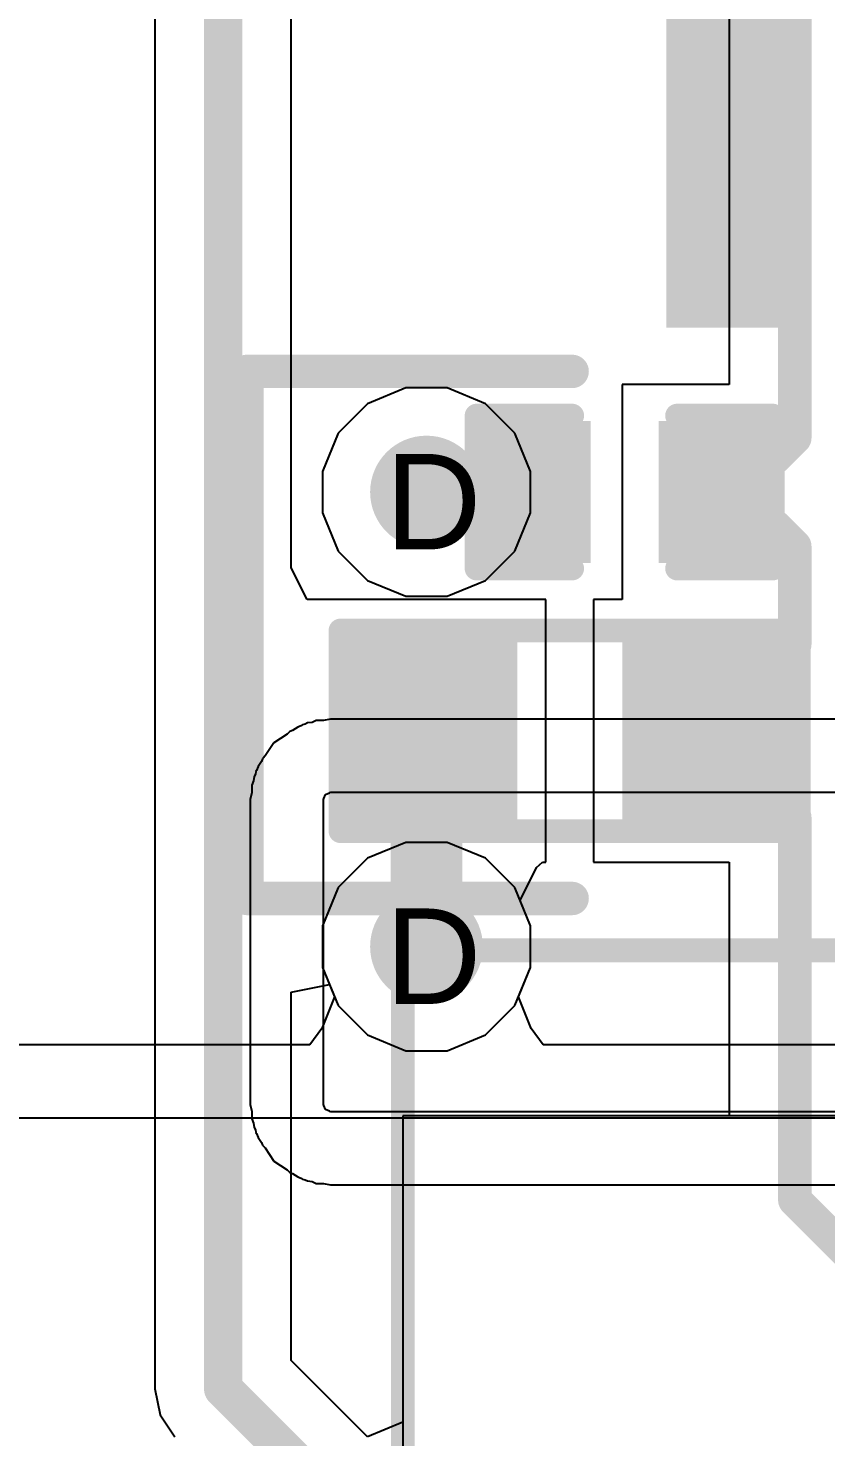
# Model space of a CAD drawing. Header units: inches. Extents: x -11 to 5428, y 0 to 5423.
# Drawn here: x 183.24 to 187.48, y 18.79 to 26.29 of the extents above; entities that cross this region are included whole.
import ezdxf

# ---------------------------------------------------------------- set-up
doc = ezdxf.new("R2010")
doc.units = ezdxf.units.IN
for name, color, linetype in [('Bottom Layer', 5, 'Continuous'), ('Drill Drawing', 1, 'Continuous'), ('GND', 16, 'Continuous'), ('PWR', 76, 'Continuous'), ('Top Layer', 1, 'Continuous'), ('Top Overlay', 2, 'Continuous'), ('Top Paste', 8, 'Continuous'), ('Top Solder', 216, 'Continuous'), ('Via Holes', 16, 'Continuous')]:
    doc.layers.add(name, color=color, linetype=linetype)
doc.styles.add('Arial', font='', dxfattribs={"height": 0.2})
doc.styles.add('Arial_Bold', font='', dxfattribs={"height": 0.2})
doc.styles.get('Arial').set_extended_font_data('Arial')
doc.styles.get('Arial_Bold').set_extended_font_data('Arial', bold=True)

# ---------------------------------------------------------------- blocks, each defined once
blk = doc.blocks.new('C___0402_323')
at = {"layer": 'Top Layer'}
for points in [[(-0.6985, -0.3175), (-0.6985, 0.3175), (-0.2413, 0.3175), (-0.2413, -0.3175)], [(0.2413, -0.3175), (0.2413, 0.3175), (0.6985, 0.3175), (0.6985, -0.3175)]]:
    blk.add_hatch(color=1, dxfattribs=at).paths.add_polyline_path(points)
at = {"layer": 'Top Paste'}
for points in [[(-0.6985, -0.3175), (-0.6985, 0.3175), (-0.2413, 0.3175), (-0.2413, -0.3175)], [(0.2413, -0.3175), (0.2413, 0.3175), (0.6985, 0.3175), (0.6985, -0.3175)]]:
    blk.add_hatch(color=8, dxfattribs=at).paths.add_polyline_path(points)
at = {"layer": 'Top Solder'}
for points in [[(-0.7585, -0.3775), (-0.7585, 0.3775), (-0.1813, 0.3775), (-0.1813, -0.3775)], [(0.1813, -0.3775), (0.1813, 0.3775), (0.7585, 0.3775), (0.7585, -0.3775)]]:
    blk.add_hatch(color=216, dxfattribs=at).paths.add_polyline_path(points)
at = {"layer": 'Top Overlay'}
for points in [[(-0.7874, -0.4064, 0.127, 0.127, 0), (-0.7874, 0.4064, 0.127, 0.127, 0)], [(-0.7874, 0.4064, 0.127, 0.127, 0), (-0.2794, 0.4064, 0.127, 0.127, 0)], [(0.2794, 0.4064, 0.127, 0.127, 0), (0.7874, 0.4064, 0.127, 0.127, 0)], [(0.7874, -0.4064, 0.127, 0.127, 0), (0.7874, 0.4064, 0.127, 0.127, 0)], [(-0.7874, -0.4064, 0.127, 0.127, 0), (-0.2794, -0.4064, 0.127, 0.127, 0)], [(0.2794, -0.4064, 0.127, 0.127, 0), (0.7874, -0.4064, 0.127, 0.127, 0)]]:
    blk.add_lwpolyline(points, format="xyseb", dxfattribs=at)
for points in [[(-0.8192, 0.4064, 0.0635, 0.0635, 1), (-0.7557, 0.4064, 0.0635, 0.0635, 1)], [(-0.8192, 0.4064, 0.0635, 0.0635, 1), (-0.7557, 0.4064, 0.0635, 0.0635, 1)], [(-0.3112, 0.4064, 0.0635, 0.0635, 1), (-0.2477, 0.4064, 0.0635, 0.0635, 1)], [(0.2476, 0.4064, 0.0635, 0.0635, 1), (0.3111, 0.4064, 0.0635, 0.0635, 1)], [(0.7556, 0.4064, 0.0635, 0.0635, 1), (0.8191, 0.4064, 0.0635, 0.0635, 1)], [(0.7556, 0.4064, 0.0635, 0.0635, 1), (0.8191, 0.4064, 0.0635, 0.0635, 1)], [(-0.8192, -0.4064, 0.0635, 0.0635, 1), (-0.7557, -0.4064, 0.0635, 0.0635, 1)], [(-0.8192, -0.4064, 0.0635, 0.0635, 1), (-0.7557, -0.4064, 0.0635, 0.0635, 1)], [(-0.3112, -0.4064, 0.0635, 0.0635, 1), (-0.2477, -0.4064, 0.0635, 0.0635, 1)], [(0.2476, -0.4064, 0.0635, 0.0635, 1), (0.3111, -0.4064, 0.0635, 0.0635, 1)], [(0.7556, -0.4064, 0.0635, 0.0635, 1), (0.8191, -0.4064, 0.0635, 0.0635, 1)], [(0.7556, -0.4064, 0.0635, 0.0635, 1), (0.8191, -0.4064, 0.0635, 0.0635, 1)]]:
    blk.add_lwpolyline(points, format="xyseb", close=True, dxfattribs=at)
blk = doc.blocks.new('HR911105A_333')
at = {"layer": 'Top Overlay'}
for points in [[(8, -2.605, 0.127, 0.127, 0), (8, -8.485, 0.127, 0.127, 0)], [(8, -8.485, 0.127, 0.127, 0), (-8, -8.485, 0.127, 0.127, 0)]]:
    blk.add_lwpolyline(points, format="xyseb", dxfattribs=at)
blk.add_lwpolyline([(7.9682, -8.485, 0.0635, 0.0635, 1), (8.0317, -8.485, 0.0635, 0.0635, 1)], format="xyseb", close=True, dxfattribs=at)
blk.add_lwpolyline([(7.9682, -8.485, 0.0635, 0.0635, 1), (8.0317, -8.485, 0.0635, 0.0635, 1)], format="xyseb", close=True, dxfattribs=at)
blk = doc.blocks.new('R___0603_340')
at = {"layer": 'Top Layer'}
for points in [[(-0.381, 0.4445), (-0.381, -0.4445), (-1.143, -0.4445), (-1.143, 0.4445)], [(1.143, 0.4445), (1.143, -0.4445), (0.381, -0.4445), (0.381, 0.4445)]]:
    blk.add_hatch(color=1, dxfattribs=at).paths.add_polyline_path(points)
at = {"layer": 'Top Paste'}
for points in [[(-0.381, 0.4445), (-0.381, -0.4445), (-1.143, -0.4445), (-1.143, 0.4445)], [(1.143, 0.4445), (1.143, -0.4445), (0.381, -0.4445), (0.381, 0.4445)]]:
    blk.add_hatch(color=8, dxfattribs=at).paths.add_polyline_path(points)
at = {"layer": 'Top Solder'}
for points in [[(-0.2794, 0.5461), (-0.2794, -0.5461), (-1.2446, -0.5461), (-1.2446, 0.5461)], [(1.2446, 0.5461), (1.2446, -0.5461), (0.2794, -0.5461), (0.2794, 0.5461)]]:
    blk.add_hatch(color=216, dxfattribs=at).paths.add_polyline_path(points)
at = {"layer": 'Top Overlay'}
for points in [[(1.2192, 0.5334, 0.127, 0.127, 0), (-1.2192, 0.5334, 0.127, 0.127, 0)], [(-1.2192, 0.5334, 0.127, 0.127, 0), (-1.2192, -0.5334, 0.127, 0.127, 0)], [(1.2192, 0.5334, 0.127, 0.127, 0), (1.2192, -0.5334, 0.127, 0.127, 0)], [(1.2192, -0.5334, 0.127, 0.127, 0), (-1.2192, -0.5334, 0.127, 0.127, 0)]]:
    blk.add_lwpolyline(points, format="xyseb", dxfattribs=at)
for points in [[(-1.2509, 0.5334, 0.0635, 0.0635, 1), (-1.1874, 0.5334, 0.0635, 0.0635, 1)], [(-1.2509, 0.5334, 0.0635, 0.0635, 1), (-1.1874, 0.5334, 0.0635, 0.0635, 1)], [(1.1875, 0.5334, 0.0635, 0.0635, 1), (1.251, 0.5334, 0.0635, 0.0635, 1)], [(1.1875, 0.5334, 0.0635, 0.0635, 1), (1.251, 0.5334, 0.0635, 0.0635, 1)], [(-1.2509, -0.5334, 0.0635, 0.0635, 1), (-1.1874, -0.5334, 0.0635, 0.0635, 1)], [(-1.2509, -0.5334, 0.0635, 0.0635, 1), (-1.1874, -0.5334, 0.0635, 0.0635, 1)], [(1.1875, -0.5334, 0.0635, 0.0635, 1), (1.251, -0.5334, 0.0635, 0.0635, 1)], [(1.1875, -0.5334, 0.0635, 0.0635, 1), (1.251, -0.5334, 0.0635, 0.0635, 1)]]:
    blk.add_lwpolyline(points, format="xyseb", close=True, dxfattribs=at)

msp = doc.modelspace()

# ---------------------------------------------------------------- hatches: boundary and pattern name
at = {"layer": 'Bottom Layer'}
h = msp.add_hatch(color=5, dxfattribs=at)
edge = h.paths.add_edge_path()
edge.add_arc((185.3592, 23.8189), 0.3, 0, 360)
h = msp.add_hatch(color=5, dxfattribs=at)
edge = h.paths.add_edge_path()
edge.add_arc((185.3592, 21.4012), 0.3, 0, 360)
at = {"layer": 'GND'}
h = msp.add_hatch(color=16, dxfattribs=at)
edge = h.paths.add_edge_path()
edge.add_arc((185.3592, 23.8189), 0.3, 0, 360)
h = msp.add_hatch(color=16, dxfattribs=at)
edge = h.paths.add_edge_path()
edge.add_arc((185.3592, 21.4012), 0.3, 0, 360)
at = {"layer": 'PWR'}
h = msp.add_hatch(color=76, dxfattribs=at)
edge = h.paths.add_edge_path()
edge.add_arc((185.3592, 23.8189), 0.3, 0, 360)
h = msp.add_hatch(color=76, dxfattribs=at)
edge = h.paths.add_edge_path()
edge.add_arc((185.3592, 21.4012), 0.3, 0, 360)
at = {"layer": 'Top Layer'}
h = msp.add_hatch(color=1, dxfattribs=at)
edge = h.paths.add_edge_path()
edge.add_arc((185.3592, 23.8189), 0.3, 0, 360)
h = msp.add_hatch(color=1, dxfattribs=at)
edge = h.paths.add_edge_path()
edge.add_arc((185.3592, 21.4012), 0.3, 0, 360)
at = {"layer": 'Via Holes'}
h = msp.add_hatch(color=7, dxfattribs=at)
edge = h.paths.add_edge_path()
edge.add_arc((185.3592, 23.8189), 0.15, 0, 360)
h = msp.add_hatch(color=7, dxfattribs=at)
edge = h.paths.add_edge_path()
edge.add_arc((185.3592, 21.4012), 0.15, 0, 360)

# ---------------------------------------------------------------- linework, layer by layer
at = {"layer": 'Bottom Layer'}
for p, q in [((185.249, 21.9552), (185.0454, 21.8709)), ((185.4694, 21.9552), (185.249, 21.9552)), ((185.673, 21.8709), (185.4694, 21.9552)), ((185.0454, 21.8709), (184.8895, 21.715)), ((185.8289, 21.715), (185.673, 21.8709)), ((184.8895, 21.715), (184.8052, 21.5114)), ((185.9132, 21.5114), (185.8289, 21.715)), ((184.8052, 21.5114), (184.8052, 21.291)), ((185.9132, 21.291), (185.9132, 21.5114)), ((184.8052, 21.291), (184.8895, 21.0874)), ((185.8289, 21.0874), (185.9132, 21.291)), ((184.8895, 21.0874), (185.0454, 20.9315)), ((185.673, 20.9315), (185.8289, 21.0874)), ((185.0454, 20.9315), (185.249, 20.8472)), ((185.4694, 20.8472), (185.673, 20.9315)), ((185.249, 20.8472), (185.4694, 20.8472)), ((220.2822, 20.5012), (185.2332, 20.5012)), ((185.2332, 20.5012), (185.2332, -0.0181)), ((189.4147, 20.5012), (185.2332, 20.5012)), ((185.2332, 20.5012), (185.2332, 15.4067))]:
    msp.add_line(p, q, dxfattribs=at)
at = {"layer": 'GND'}
for p, q in [((185.249, 21.9552), (185.0454, 21.8709)), ((185.4694, 21.9552), (185.249, 21.9552)), ((185.673, 21.8709), (185.4694, 21.9552)), ((185.0454, 21.8709), (184.8895, 21.715)), ((185.8289, 21.715), (185.673, 21.8709)), ((184.8895, 21.715), (184.8052, 21.5114)), ((185.9132, 21.5114), (185.8289, 21.715)), ((184.8052, 21.5114), (184.8052, 21.291)), ((185.9132, 21.291), (185.9132, 21.5114)), ((184.8052, 21.291), (184.8705, 21.1334)), ((185.8479, 21.1334), (185.9132, 21.291)), ((184.8705, 21.1334), (184.8015, 20.9663)), ((185.9169, 20.9663), (185.8479, 21.1334)), ((184.8015, 20.9663), (184.7383, 20.8794)), ((185.9801, 20.8794), (185.9169, 20.9663)), ((184.7383, 20.8794), (176.0152, 20.8794)), ((188.9873, 20.8794), (185.9801, 20.8794)), ((176.0152, 20.491), (189.0631, 20.491))]:
    msp.add_line(p, q, dxfattribs=at)
at = {"layer": 'PWR'}
for p, q in [((185.249, 24.3729), (185.0454, 24.2886)), ((185.4694, 24.3729), (185.249, 24.3729)), ((185.673, 24.2886), (185.4694, 24.3729)), ((185.0454, 24.2886), (184.8895, 24.1328)), ((185.8289, 24.1328), (185.673, 24.2886)), ((184.8895, 24.1328), (184.8052, 23.9291)), ((185.9132, 23.9291), (185.8289, 24.1328)), ((184.8052, 23.9291), (184.8052, 23.7088)), ((185.9132, 23.7088), (185.9132, 23.9291)), ((184.8052, 23.7088), (184.8895, 23.5051)), ((185.8289, 23.5051), (185.9132, 23.7088)), ((184.8895, 23.5051), (185.0454, 23.3493)), ((185.673, 23.3493), (185.8289, 23.5051)), ((185.0454, 23.3493), (185.249, 23.2649)), ((185.4694, 23.2649), (185.673, 23.3493)), ((185.249, 23.2649), (185.4694, 23.2649)), ((184.6738, 22.5691), (184.6468, 22.5511)), ((184.6953, 22.578), (184.6738, 22.5691)), ((184.6738, 22.5691), (184.6738, 22.5691)), ((184.6738, 22.5691), (184.6738, 22.5691)), ((184.7, 22.5812), (184.6953, 22.578)), ((184.7137, 22.5839), (184.7, 22.5812)), ((184.7258, 22.5908), (184.7137, 22.5839)), ((184.7502, 22.5939), (184.7258, 22.5908)), ((184.7258, 22.5908), (184.7258, 22.5908)), ((184.773, 22.6033), (184.7502, 22.5939)), ((184.8112, 22.6033), (184.773, 22.6033)), ((184.8487, 22.6107), (184.8112, 22.6033)), ((188.3552, 22.6107), (184.8487, 22.6107)), ((184.5478, 22.4849), (184.5012, 22.4152)), ((184.6175, 22.5315), (184.5478, 22.4849)), ((184.5478, 22.4849), (184.5478, 22.4849)), ((184.5478, 22.4849), (184.5478, 22.4849)), ((184.6282, 22.5421), (184.6175, 22.5315)), ((184.6329, 22.5453), (184.6282, 22.5421)), ((184.6468, 22.5511), (184.6329, 22.5453)), ((184.4906, 22.4045), (184.4874, 22.3998)), ((184.5012, 22.4152), (184.4906, 22.4045)), ((184.4515, 22.3327), (184.4488, 22.319)), ((184.4547, 22.3374), (184.4515, 22.3327)), ((184.4636, 22.3589), (184.4547, 22.3374)), ((184.4816, 22.3859), (184.4636, 22.3589)), ((184.4636, 22.3589), (184.4636, 22.3589)), ((184.4636, 22.3589), (184.4636, 22.3589)), ((184.4874, 22.3998), (184.4816, 22.3859)), ((184.4388, 22.2824), (184.4294, 22.2597)), ((184.4294, 22.2597), (184.4294, 22.2215)), ((184.4419, 22.3069), (184.4388, 22.2824)), ((184.4488, 22.319), (184.4419, 22.3069)), ((184.4294, 22.2215), (184.4219, 22.184)), ((184.4219, 22.184), (184.4219, 20.5615)), ((184.8104, 22.184), (184.8136, 22.1888)), ((184.8104, 20.5615), (184.8104, 22.184)), ((184.8104, 22.184), (184.8104, 22.184)), ((184.8136, 22.1888), (184.8225, 22.2102)), ((184.8225, 22.2102), (184.8439, 22.2191)), ((184.8439, 22.2191), (184.8487, 22.2223)), ((184.8487, 22.2223), (184.8487, 22.2223)), ((184.8487, 22.2223), (188.5161, 22.2223)), ((184.4219, 20.5615), (184.4294, 20.524)), ((184.8136, 20.5567), (184.8104, 20.5615)), ((184.8104, 20.5615), (184.8104, 20.5615)), ((184.8225, 20.5353), (184.8136, 20.5567)), ((184.8439, 20.5264), (184.8225, 20.5353)), ((184.4294, 20.524), (184.4294, 20.4858)), ((184.4294, 20.4858), (184.4388, 20.463)), ((184.4388, 20.463), (184.4419, 20.4386)), ((184.8487, 20.5232), (184.8439, 20.5264)), ((189.4367, 20.5232), (184.8487, 20.5232)), ((184.8487, 20.5232), (184.8487, 20.5232)), ((184.4419, 20.4386), (184.4419, 20.4386)), ((184.4419, 20.4386), (184.4488, 20.4265)), ((184.4488, 20.4265), (184.4515, 20.4128)), ((184.4515, 20.4128), (184.4547, 20.4081)), ((184.4547, 20.4081), (184.4636, 20.3866)), ((184.4636, 20.3866), (184.4636, 20.3866)), ((184.4636, 20.3866), (184.4636, 20.3866)), ((184.4636, 20.3866), (184.4816, 20.3596)), ((184.4816, 20.3596), (184.4874, 20.3457)), ((184.4874, 20.3457), (184.4906, 20.341)), ((184.4906, 20.341), (184.5012, 20.3303)), ((184.5012, 20.3303), (184.5478, 20.2606)), ((184.5478, 20.2606), (184.5478, 20.2606)), ((184.5478, 20.2606), (184.5478, 20.2606)), ((184.5478, 20.2606), (184.6175, 20.214)), ((184.6175, 20.214), (184.6282, 20.2034)), ((184.6282, 20.2034), (184.6329, 20.2002)), ((184.6329, 20.2002), (184.6468, 20.1944)), ((184.6468, 20.1944), (184.6738, 20.1764)), ((184.6738, 20.1764), (184.6738, 20.1764)), ((184.6738, 20.1764), (184.6738, 20.1764)), ((184.6738, 20.1764), (184.6953, 20.1675)), ((184.6953, 20.1675), (184.7, 20.1643)), ((184.7, 20.1643), (184.7137, 20.1616)), ((184.7137, 20.1616), (184.7258, 20.1547)), ((184.7258, 20.1547), (184.7502, 20.1516)), ((184.7502, 20.1516), (184.773, 20.1422)), ((184.773, 20.1422), (184.8112, 20.1422)), ((184.8112, 20.1422), (184.8487, 20.1347)), ((184.8487, 20.1347), (188.9498, 20.1347))]:
    msp.add_line(p, q, dxfattribs=at)
at = {"layer": 'Top Layer'}
for p, q in [((186.969, 28.656), (186.969, 24.3905)), ((183.9144, 28.067), (183.9144, 19.05)), ((184.6396, 23.4156), (184.6396, 27.9168)), ((186.969, 24.3905), (186.4006, 24.3905)), ((186.4006, 24.3905), (186.4006, 23.2475)), ((184.7242, 23.2475), (184.6396, 23.4156)), ((184.8428, 23.2475), (184.7242, 23.2475)), ((185.9942, 23.2475), (184.8428, 23.2475)), ((185.9942, 21.8505), (185.9942, 23.2475)), ((186.4006, 23.2475), (186.2482, 23.2475)), ((186.2482, 23.2475), (186.2482, 21.8505)), ((185.8569, 21.6473), (185.9442, 21.8213)), ((185.9442, 21.8213), (185.976, 21.8505)), ((185.976, 21.8505), (185.9942, 21.8505)), ((186.2482, 21.8505), (186.969, 21.8505)), ((186.969, 21.8505), (186.969, 20.5012)), ((185.9132, 21.5114), (185.8569, 21.6473)), ((185.9132, 21.291), (185.9132, 21.5114)), ((185.8289, 21.0874), (185.9132, 21.291)), ((184.6396, 21.1599), (184.8428, 21.2003)), ((184.6396, 19.2002), (184.6396, 21.1599)), ((184.8428, 21.2003), (184.8895, 21.0874)), ((184.8895, 21.0874), (185.0454, 20.9315)), ((185.673, 20.9315), (185.8289, 21.0874)), ((185.0454, 20.9315), (185.249, 20.8472)), ((185.4694, 20.8472), (185.673, 20.9315)), ((185.249, 20.8472), (185.4694, 20.8472)), ((220.2822, 20.5012), (185.2332, 20.5012)), ((185.2332, 20.5012), (185.2332, -0.0181)), ((186.969, 20.5012), (185.2332, 20.5012)), ((185.2332, 20.5012), (185.2332, 18.872)), ((185.0455, 18.7943), (184.6396, 19.2002)), ((183.9144, 19.05), (183.9144, 19.05)), ((183.9144, 19.05), (183.942, 18.9112)), ((183.942, 18.9112), (184.0206, 18.7936)), ((185.2332, 18.872), (185.0455, 18.7943))]:
    msp.add_line(p, q, dxfattribs=at)
for points in [[(187.3186, 24.1074, 0.1778, 0.1778, 0), (187.3186, 28.8929, 0.1778, 0.1778, 0)], [(184.277, 19.05, 0.2032, 0.2032, 0), (184.277, 28.067, 0.2032, 0.2032, 0)], [(187.2145, 24.0033, 0.1778, 0.1778, 0), (187.3186, 24.1074, 0.1778, 0.1778, 0)], [(186.8832, 23.8636, 0.1778, 0.1778, 0), (187.0229, 24.0033, 0.1778, 0.1778, 0)], [(187.0229, 24.0033, 0.1778, 0.1778, 0), (187.2145, 24.0033, 0.1778, 0.1778, 0)], [(185.3592, 23.8189, 0.254, 0.254, 0), (185.9434, 23.8189, 0.254, 0.254, 0)], [(186.8832, 23.8189, 0.1778, 0.1778, 0), (186.8832, 23.8636, 0.1778, 0.1778, 0)], [(186.8832, 23.7743, 0.1778, 0.1778, 0), (186.8832, 23.8189, 0.1778, 0.1778, 0)], [(186.8832, 23.7743, 0.1778, 0.1778, 0), (187.0229, 23.6346, 0.1778, 0.1778, 0)], [(187.0229, 23.6346, 0.1778, 0.1778, 0), (187.2145, 23.6346, 0.1778, 0.1778, 0)], [(187.2145, 23.6346, 0.1778, 0.1778, 0), (187.3186, 23.5304, 0.1778, 0.1778, 0)], [(187.3186, 23.0087, 0.1778, 0.1778, 0), (187.3186, 23.5304, 0.1778, 0.1778, 0)], [(187.2145, 22.9045, 0.1778, 0.1778, 0), (187.3186, 23.0087, 0.1778, 0.1778, 0)], [(186.8832, 22.6124, 0.1778, 0.1778, 0), (187.1753, 22.9045, 0.1778, 0.1778, 0)], [(187.1753, 22.9045, 0.1778, 0.1778, 0), (187.2145, 22.9045, 0.1778, 0.1778, 0)], [(185.3592, 21.4012, 0.381, 0.381, 0), (185.3592, 22.5489, 0.381, 0.381, 0)], [(186.8832, 22.5489, 0.1778, 0.1778, 0), (186.8832, 22.6124, 0.1778, 0.1778, 0)], [(186.8832, 22.4854, 0.1778, 0.1778, 0), (186.8832, 22.5489, 0.1778, 0.1778, 0)], [(186.8832, 22.4854, 0.1778, 0.1778, 0), (187.1753, 22.1933, 0.1778, 0.1778, 0)], [(187.1753, 22.1933, 0.1778, 0.1778, 0), (187.2145, 22.1933, 0.1778, 0.1778, 0)], [(187.2145, 22.1933, 0.1778, 0.1778, 0), (187.3186, 22.0892, 0.1778, 0.1778, 0)], [(187.3186, 20.0536, 0.1778, 0.1778, 0), (187.3186, 22.0892, 0.1778, 0.1778, 0)], [(187.3186, 20.0536, 0.1778, 0.1778, 0), (189.0051, 18.3672, 0.1778, 0.1778, 0)], [(184.277, 19.05, 0.2032, 0.2032, 0), (189.6239, 13.7031, 0.2032, 0.2032, 0)]]:
    msp.add_lwpolyline(points, format="xyseb", dxfattribs=at)
for points in [[(187.2742, 24.1074, 0.0889, 0.0889, 1), (187.3631, 24.1074, 0.0889, 0.0889, 1)], [(187.2742, 24.1074, 0.0889, 0.0889, 1), (187.3631, 24.1074, 0.0889, 0.0889, 1)], [(186.9785, 24.0033, 0.0889, 0.0889, 1), (187.0674, 24.0033, 0.0889, 0.0889, 1)], [(186.9785, 24.0033, 0.0889, 0.0889, 1), (187.0674, 24.0033, 0.0889, 0.0889, 1)], [(187.17, 24.0033, 0.0889, 0.0889, 1), (187.2589, 24.0033, 0.0889, 0.0889, 1)], [(187.17, 24.0033, 0.0889, 0.0889, 1), (187.2589, 24.0033, 0.0889, 0.0889, 1)], [(185.2957, 23.8189, 0.127, 0.127, 1), (185.4227, 23.8189, 0.127, 0.127, 1)], [(185.8799, 23.8189, 0.127, 0.127, 1), (186.0069, 23.8189, 0.127, 0.127, 1)], [(186.8388, 23.8636, 0.0889, 0.0889, 1), (186.9277, 23.8636, 0.0889, 0.0889, 1)], [(186.8388, 23.8636, 0.0889, 0.0889, 1), (186.9277, 23.8636, 0.0889, 0.0889, 1)], [(186.8388, 23.8189, 0.0889, 0.0889, 1), (186.9277, 23.8189, 0.0889, 0.0889, 1)], [(186.8388, 23.8189, 0.0889, 0.0889, 1), (186.9277, 23.8189, 0.0889, 0.0889, 1)], [(186.8388, 23.7743, 0.0889, 0.0889, 1), (186.9277, 23.7743, 0.0889, 0.0889, 1)], [(186.8388, 23.7743, 0.0889, 0.0889, 1), (186.9277, 23.7743, 0.0889, 0.0889, 1)], [(186.9785, 23.6346, 0.0889, 0.0889, 1), (187.0674, 23.6346, 0.0889, 0.0889, 1)], [(186.9785, 23.6346, 0.0889, 0.0889, 1), (187.0674, 23.6346, 0.0889, 0.0889, 1)], [(187.17, 23.6346, 0.0889, 0.0889, 1), (187.2589, 23.6346, 0.0889, 0.0889, 1)], [(187.17, 23.6346, 0.0889, 0.0889, 1), (187.2589, 23.6346, 0.0889, 0.0889, 1)], [(187.2742, 23.5304, 0.0889, 0.0889, 1), (187.3631, 23.5304, 0.0889, 0.0889, 1)], [(187.2742, 23.5304, 0.0889, 0.0889, 1), (187.3631, 23.5304, 0.0889, 0.0889, 1)], [(187.2742, 23.0087, 0.0889, 0.0889, 1), (187.3631, 23.0087, 0.0889, 0.0889, 1)], [(187.2742, 23.0087, 0.0889, 0.0889, 1), (187.3631, 23.0087, 0.0889, 0.0889, 1)], [(187.1309, 22.9045, 0.0889, 0.0889, 1), (187.2198, 22.9045, 0.0889, 0.0889, 1)], [(187.1309, 22.9045, 0.0889, 0.0889, 1), (187.2198, 22.9045, 0.0889, 0.0889, 1)], [(187.17, 22.9045, 0.0889, 0.0889, 1), (187.2589, 22.9045, 0.0889, 0.0889, 1)], [(187.17, 22.9045, 0.0889, 0.0889, 1), (187.2589, 22.9045, 0.0889, 0.0889, 1)], [(185.264, 22.5489, 0.1905, 0.1905, 1), (185.4545, 22.5489, 0.1905, 0.1905, 1)], [(186.8388, 22.6124, 0.0889, 0.0889, 1), (186.9277, 22.6124, 0.0889, 0.0889, 1)], [(186.8388, 22.6124, 0.0889, 0.0889, 1), (186.9277, 22.6124, 0.0889, 0.0889, 1)], [(186.8388, 22.5489, 0.0889, 0.0889, 1), (186.9277, 22.5489, 0.0889, 0.0889, 1)], [(186.8388, 22.5489, 0.0889, 0.0889, 1), (186.9277, 22.5489, 0.0889, 0.0889, 1)], [(186.8388, 22.4854, 0.0889, 0.0889, 1), (186.9277, 22.4854, 0.0889, 0.0889, 1)], [(186.8388, 22.4854, 0.0889, 0.0889, 1), (186.9277, 22.4854, 0.0889, 0.0889, 1)], [(187.1309, 22.1933, 0.0889, 0.0889, 1), (187.2198, 22.1933, 0.0889, 0.0889, 1)], [(187.1309, 22.1933, 0.0889, 0.0889, 1), (187.2198, 22.1933, 0.0889, 0.0889, 1)], [(187.17, 22.1933, 0.0889, 0.0889, 1), (187.2589, 22.1933, 0.0889, 0.0889, 1)], [(187.17, 22.1933, 0.0889, 0.0889, 1), (187.2589, 22.1933, 0.0889, 0.0889, 1)], [(187.2742, 22.0892, 0.0889, 0.0889, 1), (187.3631, 22.0892, 0.0889, 0.0889, 1)], [(187.2742, 22.0892, 0.0889, 0.0889, 1), (187.3631, 22.0892, 0.0889, 0.0889, 1)], [(185.264, 21.4012, 0.1905, 0.1905, 1), (185.4545, 21.4012, 0.1905, 0.1905, 1)], [(187.2742, 20.0536, 0.0889, 0.0889, 1), (187.3631, 20.0536, 0.0889, 0.0889, 1)], [(187.2742, 20.0536, 0.0889, 0.0889, 1), (187.3631, 20.0536, 0.0889, 0.0889, 1)], [(184.2262, 19.05, 0.1016, 0.1016, 1), (184.3278, 19.05, 0.1016, 0.1016, 1)], [(184.2262, 19.05, 0.1016, 0.1016, 1), (184.3278, 19.05, 0.1016, 0.1016, 1)]]:
    msp.add_lwpolyline(points, format="xyseb", close=True, dxfattribs=at)
at = {"layer": 'Top Overlay'}
for points in [[(184.404, 24.4607, 0.1778, 0.1778, 0), (186.1339, 24.4607, 0.1778, 0.1778, 0)], [(184.404, 21.6573, 0.1778, 0.1778, 0), (184.404, 24.4607, 0.1778, 0.1778, 0)], [(184.404, 21.6573, 0.1778, 0.1778, 0), (186.1339, 21.6573, 0.1778, 0.1778, 0)]]:
    msp.add_lwpolyline(points, format="xyseb", dxfattribs=at)
for points in [[(184.3596, 24.4607, 0.0889, 0.0889, 1), (184.4485, 24.4607, 0.0889, 0.0889, 1)], [(184.3596, 24.4607, 0.0889, 0.0889, 1), (184.4485, 24.4607, 0.0889, 0.0889, 1)], [(186.0895, 24.4607, 0.0889, 0.0889, 1), (186.1784, 24.4607, 0.0889, 0.0889, 1)], [(184.3596, 21.6573, 0.0889, 0.0889, 1), (184.4485, 21.6573, 0.0889, 0.0889, 1)], [(184.3596, 21.6573, 0.0889, 0.0889, 1), (184.4485, 21.6573, 0.0889, 0.0889, 1)], [(186.0895, 21.6573, 0.0889, 0.0889, 1), (186.1784, 21.6573, 0.0889, 0.0889, 1)]]:
    msp.add_lwpolyline(points, format="xyseb", close=True, dxfattribs=at)

# ---------------------------------------------------------------- block references
msp.add_blockref('C___0402_323', (186.4133, 23.819))
at = {"rotation": 180}
for name, p in [('R___0603_340', (186.1212, 22.549)), ('HR911105A_333', (193.2332, 12.897))]:
    msp.add_blockref(name, p, dxfattribs=at)

# ---------------------------------------------------------------- texts
at = {"layer": 'Drill Drawing', "style": 'Arial'}
for p in [(185.1391, 23.5142), (185.1391, 21.0965)]:
    msp.add_text('D', height=0.508, dxfattribs=at).set_placement(p)
at = {"layer": 'Top Overlay', "style": 'Arial_Bold'}
msp.add_text(' IN     ETHERCAT    OUT', height=2.999999, dxfattribs=at).set_placement((185.1914, 24.6934))

doc.saveas('drawing.dxf')
